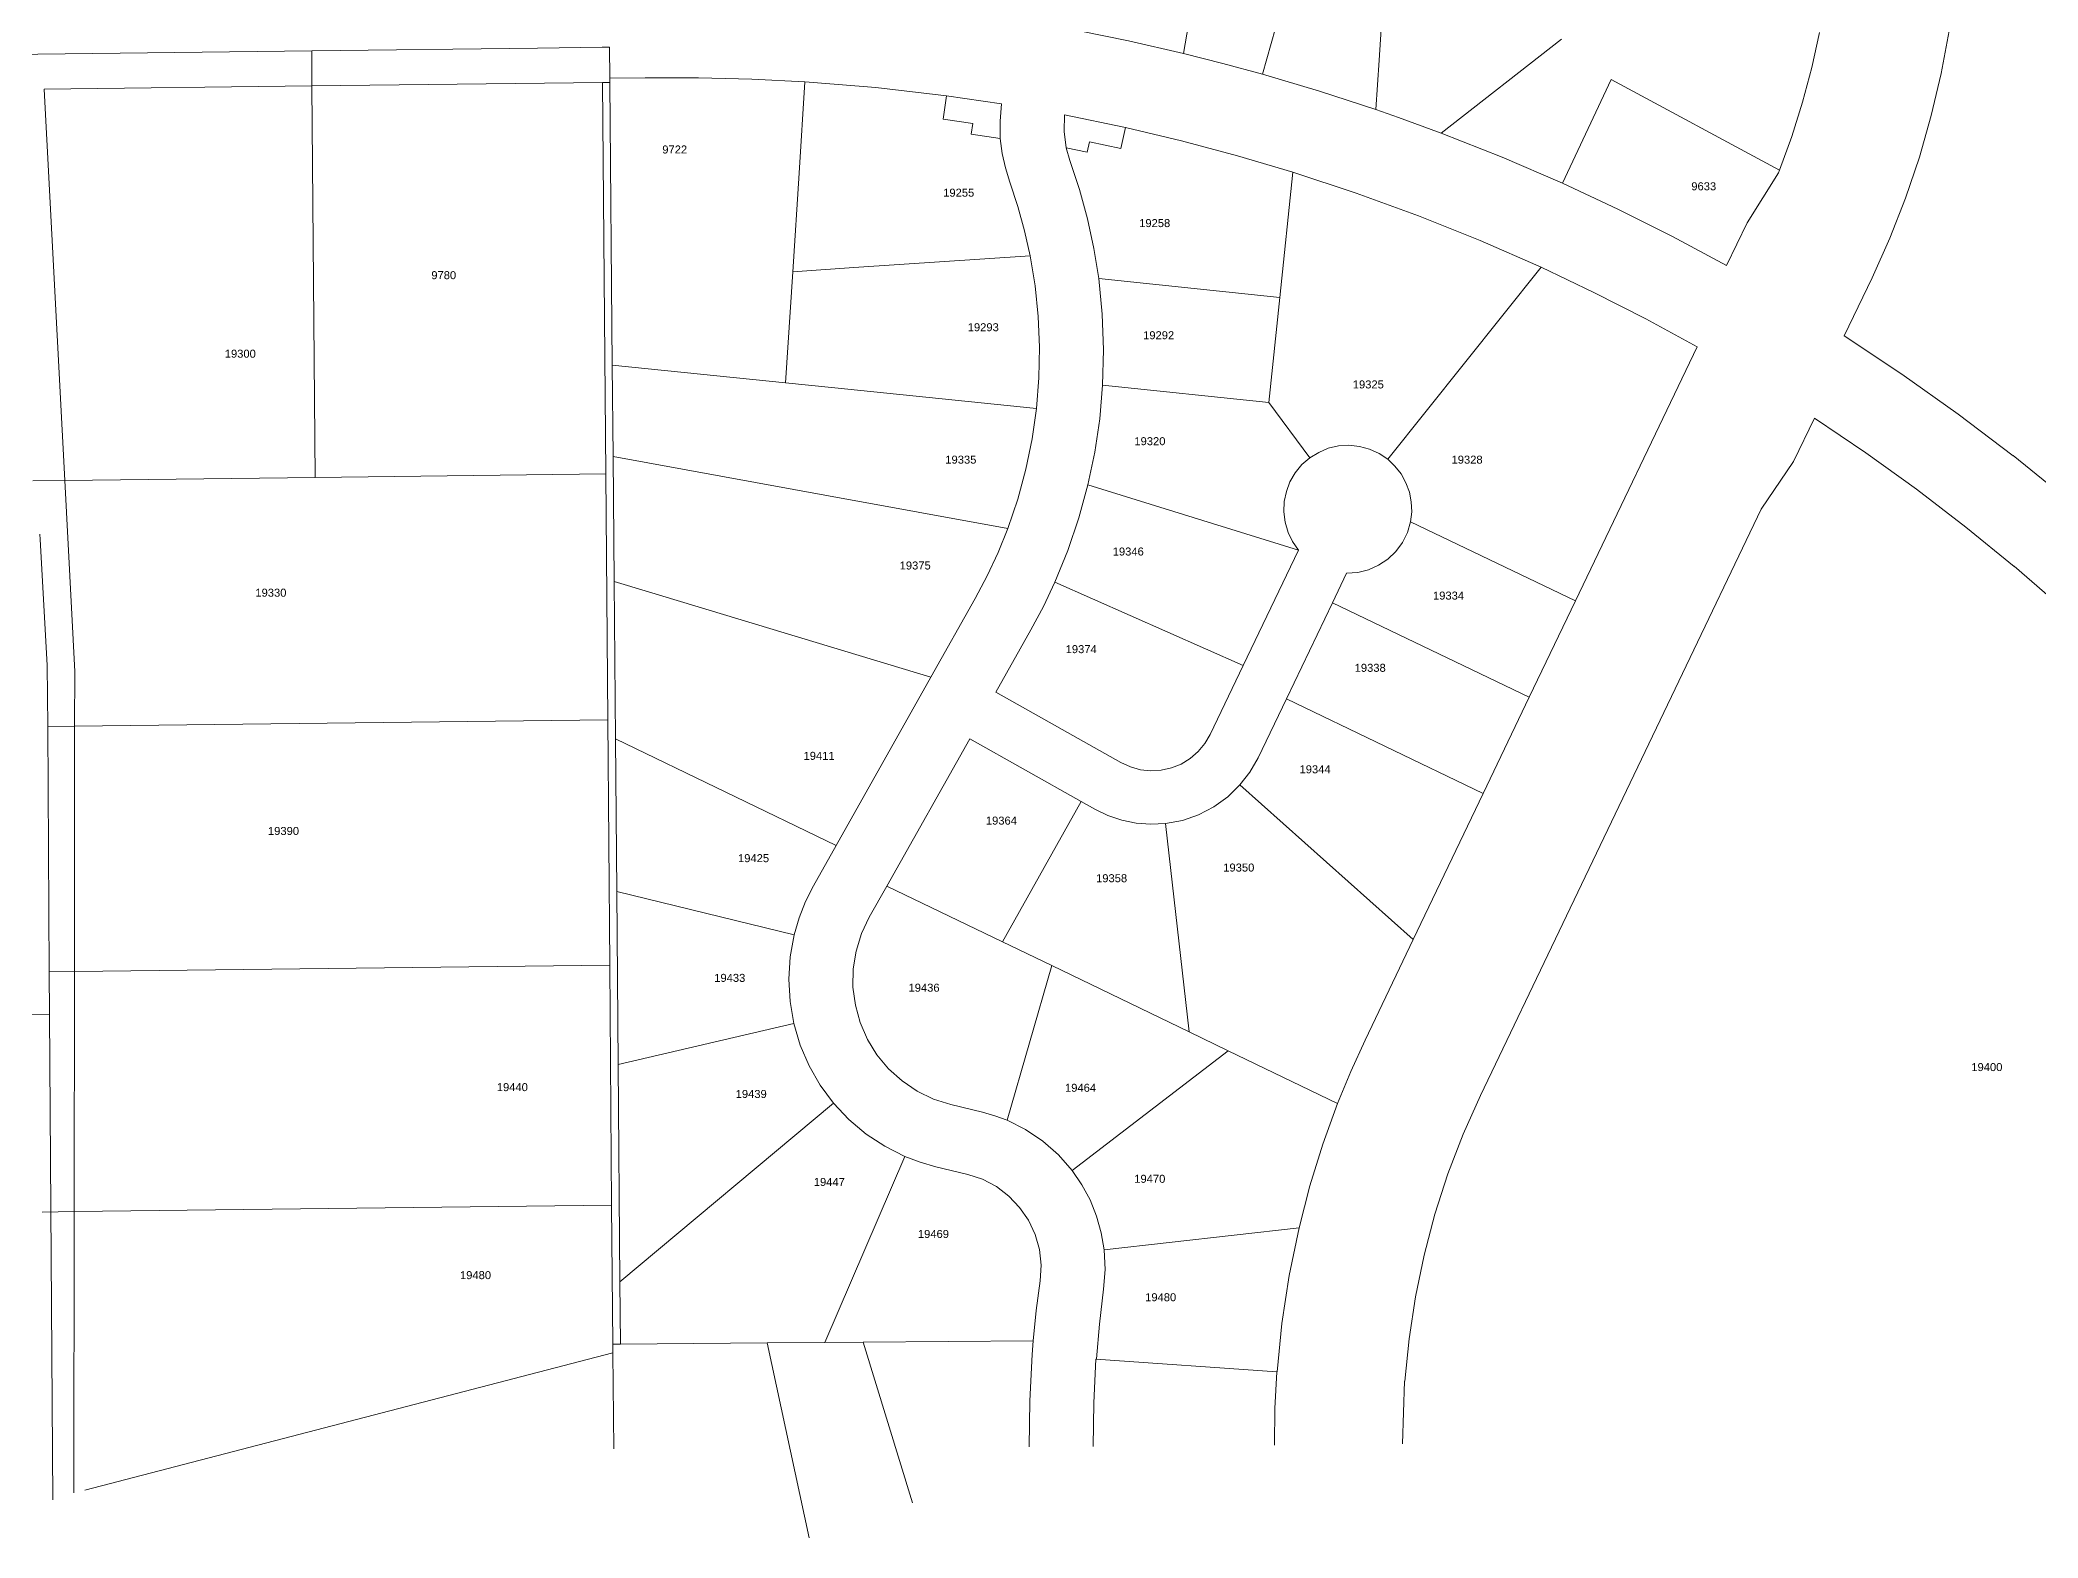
# Model space of a CAD drawing. Header units: feet. Extents: x 865220 to 2821149, y -2240498 to 944432.
# Drawn here: x 2815857 to 2817729, y 936507 to 937911 of the extents above; entities that cross this region are included whole.
import ezdxf
from ezdxf.enums import TextEntityAlignment as Align

# ---------------------------------------------------------------- set-up
doc = ezdxf.new("R2010")
doc.units = ezdxf.units.FT
doc.header["$LTSCALE"] = 0.015
doc.header["$MEASUREMENT"] = 0
doc.layers.add('Dakota County Addresses', color=7, linetype='Continuous')
doc.layers.add('Dakota County Parcels', color=7, linetype='Continuous')
doc.styles.add('Dimensions 100', font='arial.ttf')

# ---------------------------------------------------------------- blocks, each defined once
blk = doc.blocks.new('ACMAP_ANN_TEMPLATE_Dakota County Addresses')
at = {"layer": 'Dakota County Addresses', "style": 'Dimensions 100'}
blk.add_attdef('DakotaCountyAddress', text='', height=50, dxfattribs=at).set_placement((0, 0), align=Align.CENTER)

msp = doc.modelspace()

# ---------------------------------------------------------------- linework, layer by layer
at = {"layer": 'Dakota County Parcels', "lineweight": 5}
for p, q in [((2816830.5, 937919.1), (2816876.8, 937909.7)), ((2815828.8, 937897), (2816111.3, 937900.5)), ((2816111.3, 937900.5), (2816323, 937903)), ((2816323, 937903), (2816383.5, 937903.8)), ((2816390.5, 937903.8), (2816390.8, 937874.8)), ((2816876.8, 937909.7), (2816876.8, 937909.7)), ((2816876.8, 937909.7), (2816928.3, 937897.9)), ((2817282.8, 937911.4), (2817169.8, 937823.3)), ((2815860.6, 937864.4), (2816111.5, 937867.5)), ((2815879.9, 937497.7), (2815860.6, 937864.4)), ((2816111.5, 937867.5), (2816383.7, 937870.8)), ((2816114.6, 937500.5), (2816111.5, 937867.5)), ((2816386.8, 937503.8), (2816383.7, 937870.8)), ((2816383.7, 937870.8), (2816390.8, 937870.8)), ((2816390.8, 937874.8), (2816423.8, 937875.2)), ((2816390.8, 937874.8), (2816390.8, 937870.8)), ((2816390.8, 937870.8), (2816393, 937605.7)), ((2816703.2, 937836.2), (2816706.2, 937858.3)), ((2816706.2, 937858.3), (2816757.7, 937850.7)), ((2817283.5, 937776.3), (2817329.4, 937873.4)), ((2817486.9, 937788.5), (2817329.4, 937873.4)), ((2816874, 937828.5), (2816816.9, 937840.3)), ((2816730.9, 937832.3), (2816703.2, 937836.2)), ((2816729.4, 937822.4), (2816730.9, 937832.3)), ((2816756.7, 937818.2), (2816729.4, 937822.4)), ((2816874, 937828.5), (2816869.6, 937808.9)), ((2816838.1, 937805.5), (2816818.5, 937809.4)), ((2816822, 937797.6), (2816818.5, 937809.4)), ((2816840.3, 937815.2), (2816838.1, 937805.5)), ((2816869.6, 937808.9), (2816840.3, 937815.2)), ((2817018.7, 937669.3), (2817030.8, 937786.6)), ((2817486, 937786.2), (2817456.6, 937739.2)), ((2817486, 937786.2), (2817486.9, 937788.5)), ((2817456.6, 937739.2), (2817437.4, 937699.2)), ((2816555.4, 937589.2), (2816562.1, 937693.3)), ((2817119.8, 937517.6), (2817263.6, 937697.5)), ((2816848.9, 937686.9), (2817018.7, 937669.3)), ((2817547.8, 937633.3), (2817573.9, 937687.7)), ((2817008.5, 937570.7), (2817018.7, 937669.3)), ((2817295.7, 937384.8), (2817409.8, 937623)), ((2816393, 937605.7), (2816460.3, 937598.8)), ((2816393, 937605.7), (2816393.7, 937520.1)), ((2816460.3, 937598.8), (2816555.4, 937589.2)), ((2816852.6, 937586.9), (2817008.5, 937570.7)), ((2817046.7, 937519), (2817008.5, 937570.7)), ((2817500.2, 937515.4), (2817519.7, 937556.2)), ((2816114.6, 937500.5), (2816386.8, 937503.8)), ((2816388.7, 937273.5), (2816386.8, 937503.8)), ((2816393.7, 937520.1), (2816394.7, 937403.1)), ((2817470, 937470.9), (2817500.2, 937515.4)), ((2815879.9, 937497.7), (2816114.6, 937500.5)), ((2815889.1, 937318.7), (2815879.9, 937497.7)), ((2816838.8, 937493.6), (2817036.2, 937432.4)), ((2817206.8, 936921.4), (2817470, 937470.9)), ((2817141.2, 937459), (2817295.7, 937384.8)), ((2816984.3, 937324.2), (2817036.2, 937432.4)), ((2817068, 937383.2), (2817081.3, 937410.7)), ((2816394.7, 937403.1), (2816427, 937393.4)), ((2816394.7, 937403.1), (2816395.9, 937255.5)), ((2816807.9, 937402.5), (2816984.3, 937324.2)), ((2816691.6, 937313.3), (2816733.1, 937387)), ((2817024.8, 937293), (2817068, 937383.2)), ((2817068, 937383.2), (2817252.5, 937294.6)), ((2817252.5, 937294.6), (2817295.7, 937384.8)), ((2816752.5, 937299.2), (2816785.4, 937357.6)), ((2815863.4, 937324.5), (2815863.8, 937267.1)), ((2815889, 937267.4), (2815889.1, 937318.7)), ((2816953.3, 937259.6), (2816984.3, 937324.2)), ((2816602.9, 937155.7), (2816691.6, 937313.3)), ((2816752.5, 937299.2), (2816869.7, 937233.3)), ((2816998.3, 937237.9), (2817024.8, 937293)), ((2817024.8, 937293), (2817209.3, 937204.4)), ((2817209.3, 937204.4), (2817252.5, 937294.6)), ((2815863.8, 937267.1), (2815889, 937267.4)), ((2815863.8, 937267.1), (2815865.3, 937037.2)), ((2815888.8, 937037.4), (2815889, 937267.4)), ((2815889, 937267.4), (2816388.7, 937273.5)), ((2816390.6, 937043.5), (2816388.7, 937273.5)), ((2816395.9, 937255.5), (2816397.1, 937112.5)), ((2816395.9, 937255.5), (2816602.9, 937155.7)), ((2816650.3, 937117.6), (2816728, 937255.6)), ((2816728, 937255.6), (2816832.6, 937196.8)), ((2816981.3, 937212.4), (2817143.7, 937067.6)), ((2817143.7, 937067.6), (2817209.3, 937204.4)), ((2816832.6, 937196.8), (2816758.6, 937065.4)), ((2816832.6, 937196.8), (2816845.2, 937189.7)), ((2816911.5, 937176.2), (2816933.6, 936981)), ((2816581.6, 937117.8), (2816602.9, 937155.7)), ((2816397.1, 937112.5), (2816563.5, 937072)), ((2816397.1, 937112.5), (2816398.5, 936950.3)), ((2816633.9, 937088.4), (2816650.3, 937117.6)), ((2816650.3, 937117.6), (2816758.6, 937065.4)), ((2816758.6, 937065.4), (2816805, 937043)), ((2817098.6, 936973.3), (2817143.7, 937067.6)), ((2815865.3, 937037.2), (2815888.8, 937037.4)), ((2815865.3, 937037.2), (2815865.6, 936997.5)), ((2815888.6, 936812.5), (2815888.8, 937037.4)), ((2815888.8, 937037.4), (2816390.6, 937043.5)), ((2816392.4, 936818.6), (2816390.6, 937043.5)), ((2816763, 936898.2), (2816805, 937043)), ((2816805, 937043), (2816933.6, 936981)), ((2815596.8, 936994.3), (2815865.6, 936997.5)), ((2815865.6, 936997.5), (2815868.7, 936542.4)), ((2816398.5, 936950.3), (2816563.2, 936988.7)), ((2816933.6, 936981), (2816970.3, 936963.3)), ((2816824, 936851.1), (2816970.3, 936963.3)), ((2816970.3, 936963.3), (2817072.8, 936913.9)), ((2816398.5, 936950.3), (2816400.1, 936746.6)), ((2816400.1, 936746.6), (2816600.4, 936914)), ((2816740.1, 936905.7), (2816710.3, 936912.9)), ((2816667.2, 936864.2), (2816592.1, 936689.9)), ((2816726.1, 936847.3), (2816696.2, 936854.6)), ((2815858.6, 936812.1), (2815888.6, 936812.5)), ((2815888.3, 936548.9), (2815888.6, 936812.5)), ((2815888.6, 936812.5), (2816392.4, 936818.6)), ((2816393.5, 936688.3), (2816392.4, 936818.6)), ((2816854, 936776.7), (2817036.7, 936797.2)), ((2816400.1, 936746.6), (2816400.6, 936688.3)), ((2815898.7, 936551.5), (2816393.6, 936680.1)), ((2816393.5, 936688.3), (2816400.6, 936688.3)), ((2816393.5, 936688.3), (2816393.6, 936680.1)), ((2816393.6, 936680.1), (2816394.3, 936590.2)), ((2816400.6, 936688.3), (2816538.2, 936689.5)), ((2816538.2, 936689.5), (2816592.1, 936689.9)), ((2816538.2, 936689.5), (2816577.6, 936506.6)), ((2816592.1, 936689.9), (2816628, 936690.2)), ((2816628, 936690.2), (2816787.5, 936691.5)), ((2816628, 936690.2), (2816674.5, 936539.5)), ((2816786.5, 936678.6), (2816787.5, 936691.5)), ((2816846.3, 936674.3), (2817015.9, 936662.2)), ((2817135.6, 936653.6), (2817133.7, 936594.8))]:
    msp.add_line(p, q, dxfattribs=at)
for points in [[(2816928.3, 937897.9), (2816936.6, 937945.2), (2816959.2, 938073.7)], [(2817053.3, 938058.6), (2817014.5, 937921.5), (2817002.4, 937878.5)], [(2817108.8, 937845.3), (2817111.8, 937891.7), (2817113.7, 937920.8), (2817119, 938001.7)], [(2817486.9, 937788.5), (2817498.5, 937820.1), (2817508.7, 937852.2), (2817517.4, 937884.7), (2817524.5, 937917.6)], [(2817573.9, 937687.7), (2817590.4, 937724.7), (2817605.2, 937762.4), (2817618.1, 937800.8), (2817629.3, 937839.8), (2817638.6, 937879.2), (2817646, 937919)], [(2816111.5, 937867.5), (2816111.3, 937900.5), (2816111.3, 937900.5)], [(2816383.5, 937903.8), (2816386.1, 937903.8), (2816390.5, 937903.8)], [(2816928.3, 937897.9), (2816965.4, 937888.6), (2817002.4, 937878.5)], [(2817002.4, 937878.5), (2817055.8, 937862.6), (2817108.8, 937845.3)], [(2816423.8, 937875.2), (2816473.8, 937875.2), (2816523.7, 937873.9), (2816573.6, 937871.3)], [(2816562.1, 937693.3), (2816568.1, 937785.7), (2816573.6, 937871.3)], [(2816573.6, 937871.3), (2816640, 937865.9), (2816706.2, 937858.3)], [(2816756.7, 937818.2), (2816756.4, 937834.5), (2816757.7, 937850.7)], [(2816818.5, 937809.4), (2816816.4, 937824.8), (2816816.9, 937840.3)], [(2817108.8, 937845.3), (2817129.8, 937838), (2817169.8, 937823.3)], [(2817030.8, 937786.6), (2816978.9, 937802), (2816926.6, 937816), (2816874, 937828.5)], [(2817169.8, 937823.3), (2817227, 937800.6), (2817283.5, 937776.3)], [(2816765.5, 937777.2), (2816761.4, 937790.6), (2816758.4, 937804.3), (2816756.7, 937818.2)], [(2816848.9, 937686.9), (2816844.4, 937715.1), (2816838.4, 937743), (2816830.9, 937770.5), (2816822, 937797.6)], [(2817263.6, 937697.5), (2817206.5, 937722.5), (2817148.7, 937745.7), (2817090.1, 937767.1), (2817030.8, 937786.6)], [(2816784.6, 937708.4), (2816779.4, 937731.6), (2816773.1, 937754.6), (2816765.5, 937777.2)], [(2817437.4, 937699.2), (2817386.8, 937726.3), (2817335.5, 937752), (2817283.5, 937776.3)], [(2816562.1, 937693.3), (2816619.3, 937697.2), (2816784.6, 937708.4)], [(2816790.6, 937565.3), (2816792.9, 937594), (2816793.5, 937622.7), (2816792.3, 937651.4), (2816789.3, 937680), (2816784.6, 937708.4)], [(2817409.8, 937623), (2817361.8, 937649.1), (2817313, 937674), (2817263.6, 937697.5)], [(2816852.6, 937586.9), (2816853.5, 937620.3), (2816852.3, 937653.7), (2816848.9, 937686.9)], [(2817706.1, 937520.9), (2817654.5, 937560), (2817601.7, 937597.5), (2817547.8, 937633.3)], [(2816555.4, 937589.2), (2816598.3, 937584.8), (2816790.6, 937565.3)], [(2816838.8, 937493.6), (2816845.3, 937524.4), (2816849.9, 937555.5), (2816852.6, 937586.9)], [(2816763.7, 937452.7), (2816773, 937480.2), (2816780.6, 937508.2), (2816786.5, 937536.6), (2816790.6, 937565.3)], [(2817706.9, 937417.2), (2817661.7, 937454), (2817615.4, 937489.5), (2817568.1, 937523.5), (2817519.7, 937556.2)], [(2817119.8, 937517.6), (2817111.7, 937523.1), (2817102.7, 937527.1), (2817093.3, 937529.7), (2817083.5, 937530.7), (2817073.7, 937530.1), (2817064.1, 937527.9), (2817055.1, 937524.1), (2817046.7, 937519)], [(2817706.1, 937521), (2817755.6, 937480.9), (2817803.9, 937439.2), (2817850.8, 937396.1)], [(2816393.7, 937520.1), (2816595.7, 937483.3), (2816763.7, 937452.7)], [(2817046.7, 937519), (2817039.4, 937512.6), (2817033.1, 937505), (2817028.2, 937496.6), (2817024.8, 937487.5), (2817022.8, 937477.9), (2817022.4, 937468.2), (2817023.6, 937458.5), (2817026.4, 937449.1), (2817030.6, 937440.4), (2817036.2, 937432.4)], [(2817141.2, 937459), (2817142.3, 937468.3), (2817141.9, 937477.6), (2817140.1, 937486.8), (2817136.9, 937495.6), (2817132.4, 937503.8), (2817126.6, 937511.2), (2817119.8, 937517.6)], [(2815849.9, 937497.3), (2815879.9, 937497.7), (2815879.9, 937497.7)], [(2816807.9, 937402.5), (2816820, 937432.2), (2816830.4, 937462.6), (2816838.8, 937493.6)], [(2815856.5, 937447.4), (2815856.8, 937442.4), (2815863.4, 937324.5)], [(2816733.1, 937387), (2816744.4, 937408.4), (2816754.6, 937430.3), (2816763.7, 937452.7)], [(2817081.3, 937410.7), (2817091.7, 937411.5), (2817101.8, 937414), (2817111.3, 937418.2), (2817120, 937424), (2817127.5, 937431.2), (2817133.7, 937439.6), (2817138.3, 937449), (2817141.2, 937459)], [(2817795.8, 937338.1), (2817752, 937378.3), (2817706.9, 937417.3)], [(2816427, 937393.4), (2816597.6, 937341.7), (2816691.6, 937313.3)], [(2816785.4, 937357.6), (2816797.2, 937379.7), (2816807.9, 937402.5)], [(2816869.7, 937233.3), (2816878.7, 937229.2), (2816888.1, 937226.6), (2816897.9, 937225.6), (2816907.6, 937226.1), (2816917.2, 937228.3), (2816926.3, 937232), (2816934.6, 937237.1), (2816942, 937243.6), (2816948.3, 937251.1), (2816953.3, 937259.6)], [(2816981.3, 937212.4), (2816990.7, 937224.5), (2816998.3, 937237.9)], [(2816911.5, 937176.2), (2816927.3, 937179.2), (2816942.5, 937184.4), (2816956.7, 937191.8), (2816969.8, 937201.2), (2816981.3, 937212.4)], [(2816845.2, 937189.7), (2816857.6, 937183.7), (2816870.6, 937179.3), (2816884.1, 937176.6), (2816897.8, 937175.6), (2816911.5, 937176.2)], [(2816563.5, 937072), (2816568.2, 937087.8), (2816574.2, 937103.1), (2816581.6, 937117.8)], [(2816563.2, 936988.7), (2816559.6, 937009.4), (2816558.5, 937030.4), (2816559.8, 937051.3), (2816563.5, 937072)], [(2816710.3, 936912.9), (2816694, 936918), (2816678.7, 936925.5), (2816664.6, 936935), (2816651.9, 936946.4), (2816641, 936959.5), (2816632.1, 936973.9), (2816625.3, 936989.6), (2816620.8, 937006), (2816618.6, 937022.9), (2816618.9, 937039.9), (2816621.6, 937056.7), (2816626.6, 937073), (2816633.9, 937088.4)], [(2816600.4, 936914), (2816587.9, 936930.9), (2816577.4, 936949.2), (2816569.1, 936968.5), (2816563.2, 936988.7)], [(2817072.8, 936913.9), (2817085.1, 936943.8), (2817098.6, 936973.3)], [(2817206.8, 936921.4), (2817190.6, 936885.1), (2817176.3, 936847.9), (2817164.1, 936810.1), (2817153.9, 936771.6), (2817145.8, 936732.6), (2817139.9, 936693.3), (2817136, 936653.7)], [(2816667.2, 936864.2), (2816648.4, 936873.7), (2816630.9, 936885.2), (2816614.8, 936898.7), (2816600.4, 936914)], [(2816763, 936898.2), (2816751.7, 936902.4), (2816740.1, 936905.7)], [(2817036.7, 936797.2), (2817046.9, 936836.7), (2817058.9, 936875.6), (2817072.8, 936913.9)], [(2816824, 936851.1), (2816811.1, 936865.8), (2816796.5, 936878.6), (2816780.4, 936889.5), (2816763, 936898.2)], [(2816696.2, 936854.6), (2816681.5, 936858.8), (2816667.2, 936864.2)], [(2816794.1, 936747.7), (2816794.9, 936762.4), (2816793.3, 936777), (2816789.3, 936791.1), (2816783.1, 936804.4), (2816774.8, 936816.5), (2816764.7, 936827.1), (2816753, 936836), (2816740, 936842.8), (2816726.1, 936847.3)], [(2816854, 936776.7), (2816851.3, 936792.7), (2816846.9, 936808.3), (2816840.8, 936823.4), (2816833.1, 936837.7), (2816824, 936851.1)], [(2817016.3, 936662.2), (2817020.7, 936707.6), (2817027.5, 936752.6), (2817036.7, 936797.2)], [(2816853.5, 936739.7), (2816854.9, 936758.1), (2816854, 936776.7)], [(2816787.5, 936691.5), (2816790.4, 936719.7), (2816794.1, 936747.7)], [(2816846.8, 936674.4), (2816849.6, 936707.1), (2816853.5, 936739.7)], [(2816786.5, 936678.6), (2816784.2, 936635.3), (2816783.7, 936591.9)], [(2816843.7, 936592.3), (2816844.2, 936633.4), (2816846.3, 936674.3)], [(2817013.7, 936593.7), (2817014.1, 936628), (2817015.9, 936662.2)]]:
    msp.add_lwpolyline(points, dxfattribs=at)

# ---------------------------------------------------------------- block references
at = {"layer": 'Dakota County Addresses', "lineweight": 5, "xscale": 0.15, "yscale": 0.15, "zscale": 0.15}
for p, values in [((2816451.5, 937804.2), {'DakotaCountyAddress': '9722'}), ((2816717.7, 937763.7), {'DakotaCountyAddress': '19255'}), ((2817416, 937769.7), {'DakotaCountyAddress': '9633'}), ((2816901.4, 937735.2), {'DakotaCountyAddress': '19258'}), ((2816235, 937686.4), {'DakotaCountyAddress': '9780'}), ((2816740.7, 937637.6), {'DakotaCountyAddress': '19293'}), ((2816905.1, 937630.1), {'DakotaCountyAddress': '19292'}), ((2816044.3, 937612.8), {'DakotaCountyAddress': '19300'}), ((2817101.6, 937584), {'DakotaCountyAddress': '19325'}), ((2816719.7, 937513.5), {'DakotaCountyAddress': '19335'}), ((2816896.9, 937530.8), {'DakotaCountyAddress': '19320'}), ((2817194.2, 937513.5), {'DakotaCountyAddress': '19328'}), ((2816876.6, 937427.4), {'DakotaCountyAddress': '19346'}), ((2816676.9, 937414.3), {'DakotaCountyAddress': '19375'}), ((2816073, 937388.8), {'DakotaCountyAddress': '19330'}), ((2817176.8, 937386.1), {'DakotaCountyAddress': '19334'}), ((2816832.5, 937335.9), {'DakotaCountyAddress': '19374'}), ((2817103.4, 937318.4), {'DakotaCountyAddress': '19338'}), ((2816586.8, 937235.9), {'DakotaCountyAddress': '19411'}), ((2817051.7, 937223.3), {'DakotaCountyAddress': '19344'}), ((2816084.8, 937165.5), {'DakotaCountyAddress': '19390'}), ((2816757.7, 937175.2), {'DakotaCountyAddress': '19364'}), ((2816525.4, 937140), {'DakotaCountyAddress': '19425'}), ((2816861, 937121.2), {'DakotaCountyAddress': '19358'}), ((2816980.2, 937131.2), {'DakotaCountyAddress': '19350'}), ((2816503.1, 937027.8), {'DakotaCountyAddress': '19433'}), ((2816685.2, 937018.6), {'DakotaCountyAddress': '19436'}), ((2817681.4, 936944.2), {'DakotaCountyAddress': '19400'}), ((2816299.3, 936925.4), {'DakotaCountyAddress': '19440'}), ((2816523.2, 936919), {'DakotaCountyAddress': '19439'}), ((2816831.9, 936924.8), {'DakotaCountyAddress': '19464'}), ((2816896.8, 936839.5), {'DakotaCountyAddress': '19470'}), ((2816596.4, 936836.5), {'DakotaCountyAddress': '19447'}), ((2816694, 936787.8), {'DakotaCountyAddress': '19469'}), ((2816264.8, 936749.2), {'DakotaCountyAddress': '19480'}), ((2816907, 936728.5), {'DakotaCountyAddress': '19480'})]:
    msp.add_blockref('ACMAP_ANN_TEMPLATE_Dakota County Addresses', p, dxfattribs=at).add_auto_attribs(values)

doc.saveas('drawing.dxf')
